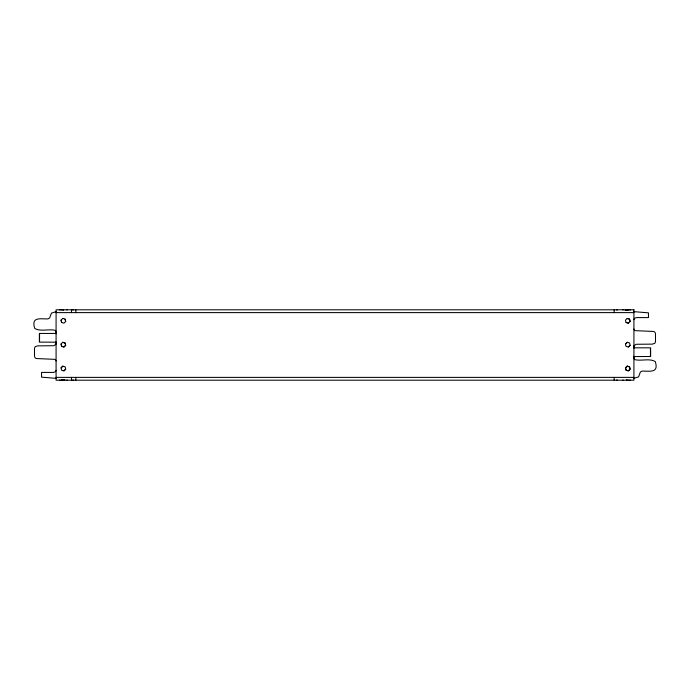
<?xml version="1.0" encoding="UTF-8"?>
<svg xmlns="http://www.w3.org/2000/svg" width="690" height="690" viewBox="0 0 690 690"><rect width="100%" height="100%" fill="white"/><g stroke="black" fill="none" stroke-linecap="round" stroke-linejoin="round"><path stroke-width="1.03" d="M55.976 333.831L56.011 331.381L55.304 330.372C48.688 328.682 40.624 331.968 34.733 328.431C30.981 316.779 39.891 318.909 47.834 318.935L49.611 317.995L51.431 313.122L56.252 311.639M634.024 356.169L633.989 358.619L634.697 359.628C641.312 361.319 649.376 358.032 655.267 361.569C659.019 373.221 650.109 371.091 642.166 371.065L640.389 372.005L638.569 376.878L633.748 378.362M56.106 370.306L55.519 371.694L53.484 372.41L41.538 372.402L41.538 377.154L56.252 378.362M633.894 319.694L634.481 318.306L636.516 317.59L648.462 317.598L648.462 312.846L633.748 311.639M61.117 367.882L62.807 366.252M63.929 370.815L65.628 369.185M625.545 344.008L627.236 342.378M628.366 346.941L630.056 345.311M72.605 380.199L73.252 379.931M616.748 310.069L617.395 309.801M64.877 379.793L61.867 379.793M625.123 310.207L628.133 310.207M66.818 309.922L67.275 309.801M622.725 380.199L623.182 380.078M56.08 312.613L633.92 312.613M55.304 333.443L39.39 333.443L39.356 342.119L55.304 342.171M39.554 334.055L39.554 341.559M634.705 347.829L650.61 347.829L650.644 356.506L634.705 356.558M650.446 348.441L650.446 355.945M56.08 377.387L633.92 377.387M622.725 309.801L623.182 309.922M66.818 380.078L67.275 380.199M626.296 379.793L627.805 380.199M62.195 309.801L63.704 310.207M627.236 318.504L629.496 319.16L630.151 321.471L628.392 323.162L626.037 322.48L625.451 320.108L627.219 318.409L629.565 319.091L630.056 321.437M626.106 322.411L628.366 323.067M62.807 342.378L65.067 343.034L65.628 345.311L63.929 346.941L61.677 346.285L61.117 344.008M616.748 379.931L617.395 380.199M72.605 309.801L73.252 310.069M633.894 329.001L634.697 330.622L653.689 331.467L654.845 332.106L655.5 333.693L655.5 341.671L654.845 343.275L652.412 344.129L636.163 344.276L633.989 345.759L634.024 348.217M56.106 360.999L55.304 359.378L36.311 358.533L35.156 357.894L34.5 356.307L34.5 348.329L35.156 346.725L37.588 345.871L53.837 345.724L56.011 344.241L55.976 341.783M65.067 319.16L65.628 321.437M61.117 320.134L61.677 322.411M614.152 309.801L614.152 312.613M614.152 377.387L614.152 380.199M75.848 309.801L75.848 312.613M75.848 377.387L75.848 380.199M71.475 309.801L71.475 312.613M71.475 377.387L71.475 380.199M59.513 309.922A5.701 4.028 90 0 1 61.47 309.922M61.47 380.078A5.701 4.028 -90 0 1 59.513 380.078M628.53 309.922A5.701 4.028 -90 0 1 630.488 309.922M630.488 380.078A5.701 4.028 90 0 1 628.53 380.078M62.781 318.409L61.022 320.108L61.608 322.48L63.954 323.162L65.723 321.471L65.136 319.091L62.781 318.409M62.781 342.283L61.022 343.982L61.608 346.354L63.954 347.036L65.723 345.336L65.136 342.964L62.781 342.283M62.781 366.157L61.022 367.848L61.608 370.228L63.954 370.91L65.723 369.21L65.136 366.839L62.781 366.157M627.219 342.283L625.451 343.982L626.037 346.354L628.392 347.036L630.151 345.336L629.565 342.964L627.219 342.283M627.219 366.157L625.451 367.848L626.037 370.228L628.392 370.91L630.151 369.21L629.565 366.839L627.219 366.157M627.236 366.252L625.545 367.882L626.106 370.159L628.366 370.815L630.056 369.185L629.496 366.908L627.236 366.252M633.92 309.801L56.08 309.801L56.08 380.199L633.92 380.199L633.92 309.801"/></g></svg>
